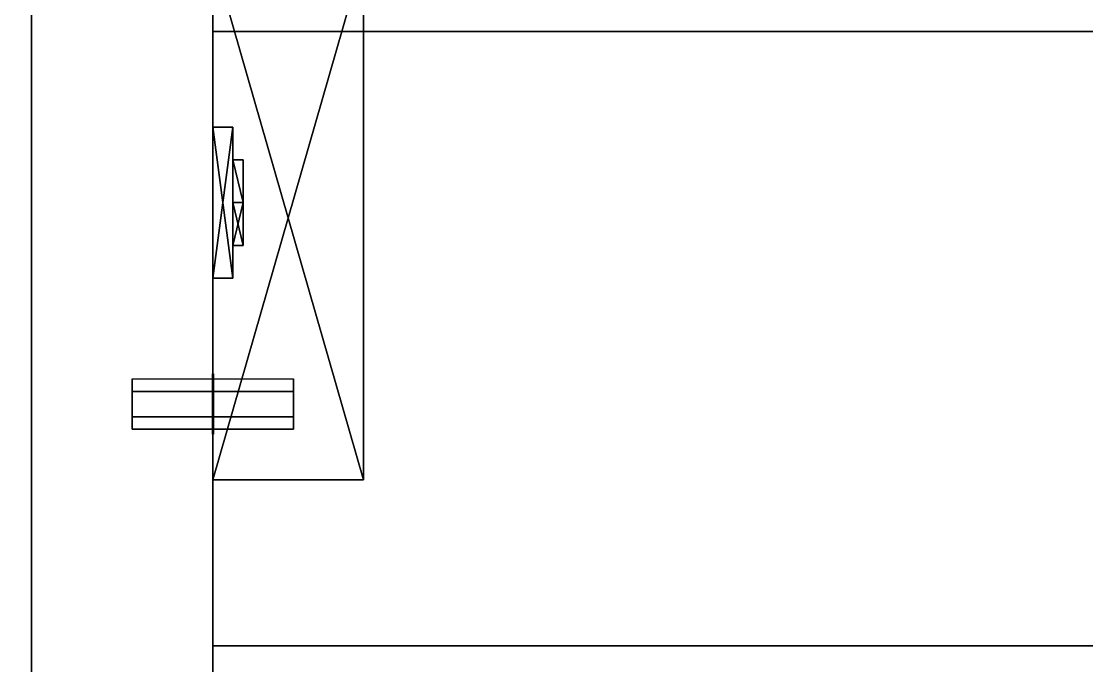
# Model space of a CAD drawing. Extents: x 0 to 4068, y -4475 to 0.
# Drawn here: x 2120 to 2225.6, y -4008 to -3944 of the extents above; entities that cross this region are included whole.
import ezdxf

# ---------------------------------------------------------------- set-up
doc = ezdxf.new("R2010")
doc.units = 0
for name, color, linetype in [('LAYER0', 7, 'CONTINUOUS'), ('LAYER108', 7, 'CONTINUOUS'), ('LAYER109', 7, 'CONTINUOUS'), ('LAYER112', 7, 'CONTINUOUS'), ('LAYER137', 7, 'CONTINUOUS'), ('LAYER140', 254, 'CONTINUOUS'), ('LAYER148', 253, 'CONTINUOUS'), ('LAYER150', 253, 'CONTINUOUS'), ('LAYER156', 7, 'CONTINUOUS'), ('LAYER264', 7, 'CONTINUOUS'), ('LAYER274', 7, 'CONTINUOUS'), ('LAYER276', 7, 'CONTINUOUS'), ('LAYER294', 7, 'CONTINUOUS'), ('LAYER297', 254, 'CONTINUOUS'), ('LAYER300', 253, 'CONTINUOUS'), ('LAYER302', 253, 'CONTINUOUS'), ('LAYER318', 7, 'CONTINUOUS'), ('LAYER354', 45, 'CONTINUOUS'), ('LAYER360', 45, 'CONTINUOUS')]:
    doc.layers.add(name, color=color, linetype=linetype)

msp = doc.modelspace()

# ---------------------------------------------------------------- linework, layer by layer
at = {"layer": 'LAYER0', "invisible_edges": 1}
for points in [[(4068, 0), (0, -4475), (0, 0), (4068, 0)], [(4068, -4475, 5), (0, 0, 5), (0, -4475, 5), (4068, -4475, 5)], [(0, 0, 5), (4068, -4475, 5), (4068, 0, 5), (0, 0, 5)], [(0, -4475), (4068, 0), (4068, -4475), (0, -4475)]]:
    msp.add_3dface(points, dxfattribs=at)
at = {"layer": 'LAYER108', "invisible_edges": 1}
for points in [[(3045, -4325, 2364), (2139, -3925, 2364), (2139, -4325, 2364), (3045, -4325, 2364)], [(2139, -3925, 2364), (3045, -4325, 2364), (3045, -3925, 2364), (2139, -3925, 2364)], [(2139, -4325, 2346), (2139, -3925, 2364), (2139, -3925, 2346), (2139, -4325, 2346)], [(2139, -3925, 2364), (2139, -4325, 2346), (2139, -4325, 2364), (2139, -3925, 2364)], [(3045, -3925, 2346), (2139, -4325, 2346), (2139, -3925, 2346), (3045, -3925, 2346)], [(2139, -4325, 2346), (3045, -3925, 2346), (3045, -4325, 2346), (2139, -4325, 2346)]]:
    msp.add_3dface(points, dxfattribs=at)
at = {"layer": 'LAYER109', "invisible_edges": 1}
for points in [[(2139, -4325, 1706), (3045, -3925, 1706), (3045, -4325, 1706), (2139, -4325, 1706)], [(3045, -3925, 1706), (2139, -4325, 1706), (2139, -3925, 1706), (3045, -3925, 1706)], [(2139, -4325, 1706), (2139, -3925, 1724), (2139, -3925, 1706), (2139, -4325, 1706)], [(2139, -3925, 1724), (2139, -4325, 1706), (2139, -4325, 1724), (2139, -3925, 1724)], [(2139, -3925, 1724), (3045, -4325, 1724), (3045, -3925, 1724), (2139, -3925, 1724)], [(3045, -4325, 1724), (2139, -3925, 1724), (2139, -4325, 1724), (3045, -4325, 1724)]]:
    msp.add_3dface(points, dxfattribs=at)
at = {"layer": 'LAYER112', "invisible_edges": 1}
for points in [[(2139, -4325, 1705), (2121, -3925, 1705), (2139, -3925, 1705), (2139, -4325, 1705)], [(2121, -3925, 1705), (2139, -4325, 1705), (2121, -4325, 1705), (2121, -3925, 1705)], [(2121, -4325, 2365), (2139, -3925, 2365), (2121, -3925, 2365), (2121, -4325, 2365)], [(2139, -3925, 2365), (2121, -4325, 2365), (2139, -4325, 2365), (2139, -3925, 2365)], [(2121, -3925, 1705), (2121, -4325, 2365), (2121, -3925, 2365), (2121, -3925, 1705)], [(2121, -4325, 2365), (2121, -3925, 1705), (2121, -4325, 1705), (2121, -4325, 2365)], [(2139, -4325, 1705), (2139, -3925, 2365), (2139, -4325, 2365), (2139, -4325, 1705)], [(2139, -3925, 2365), (2139, -4325, 1705), (2139, -3925, 1705), (2139, -3925, 2365)]]:
    msp.add_3dface(points, dxfattribs=at)
at = {"layer": 'LAYER137', "invisible_edges": 1}
for points in [[(2139, -4300.4, 2026), (3045, -3945, 2026), (3045, -4300.4, 2026), (2139, -4300.4, 2026)], [(3045, -3945, 2026), (2139, -4300.4, 2026), (2139, -3945, 2026), (3045, -3945, 2026)], [(2139, -3945, 2044), (3045, -3945, 2026), (2139, -3945, 2026), (2139, -3945, 2044)], [(3045, -3945, 2026), (2139, -3945, 2044), (3045, -3945, 2044), (3045, -3945, 2026)], [(2139, -4300.4, 2026), (2139, -3945, 2044), (2139, -3945, 2026), (2139, -4300.4, 2026)], [(2139, -3945, 2044), (2139, -4300.4, 2026), (2139, -4300.4, 2044), (2139, -3945, 2044)], [(2139, -3945, 2044), (3045, -4300.4, 2044), (3045, -3945, 2044), (2139, -3945, 2044)], [(3045, -4300.4, 2044), (2139, -3945, 2044), (2139, -4300.4, 2044), (3045, -4300.4, 2044)]]:
    msp.add_3dface(points, dxfattribs=at)
at = {"layer": 'LAYER140'}
for points in [[(2138.95, -3985, 2023.5), (2138.95, -3979, 2023.5), (2138.95, -3980.5, 2026.098), (2138.95, -3983.5, 2026.098)], [(2138.95, -3985, 2023.5), (2138.95, -3979, 2023.5), (2138.95, -3980.5, 2020.902), (2138.95, -3983.5, 2020.902)], [(2139.05, -3985, 2023.5), (2139.05, -3979, 2023.5), (2139.05, -3980.5, 2026.098), (2139.05, -3983.5, 2026.098)], [(2139.05, -3985, 2023.5), (2139.05, -3979, 2023.5), (2139.05, -3980.5, 2020.902), (2139.05, -3983.5, 2020.902)], [(2131, -3979.5, 2023.5), (2131, -3984.5, 2023.5), (2131, -3983.25, 2025.665), (2131, -3980.75, 2025.665)], [(2131, -3979.5, 2023.5), (2131, -3980.75, 2021.335), (2131, -3983.25, 2021.335), (2131, -3984.5, 2023.5)], [(2147, -3979.5, 2023.5), (2147, -3984.5, 2023.5), (2147, -3983.25, 2025.665), (2147, -3980.75, 2025.665)], [(2147, -3979.5, 2023.5), (2147, -3980.75, 2021.335), (2147, -3983.25, 2021.335), (2147, -3984.5, 2023.5)]]:
    msp.add_3dface(points, dxfattribs=at)
at = {"layer": 'LAYER148'}
for points in [[(2139, -3937.5, 1801.217), (2153.921, -3937.5, 1801.217), (2139, -3989.5, 1801.217), (2139, -3937.5, 1801.217)], [(2139, -3989.5, 1801.217), (2153.921, -3937.5, 1801.217), (2153.921, -3989.5, 1801.217), (2139, -3989.5, 1801.217)], [(2139, -3989.5, 1814.783), (2153.921, -3989.5, 1814.783), (2139, -3937.5, 1814.783), (2139, -3989.5, 1814.783)], [(2139, -3937.5, 1814.783), (2153.921, -3989.5, 1814.783), (2153.921, -3937.5, 1814.783), (2139, -3937.5, 1814.783)], [(2153.921, -3937.5, 1801.217), (2153.921, -3937.5, 1814.783), (2153.921, -3989.5, 1801.217), (2153.921, -3937.5, 1801.217)], [(2153.921, -3989.5, 1801.217), (2153.921, -3937.5, 1814.783), (2153.921, -3989.5, 1814.783), (2153.921, -3989.5, 1801.217)], [(2140.99, -3954.5, 1834), (2139, -3954.5, 1834), (2139, -3969.5, 1834), (2140.99, -3954.5, 1834)], [(2140.99, -3954.5, 1834), (2139, -3969.5, 1834), (2140.99, -3969.5, 1834), (2140.99, -3954.5, 1834)], [(2140.99, -3969.5, 1782), (2139, -3969.5, 1782), (2139, -3954.5, 1782), (2140.99, -3969.5, 1782)], [(2140.99, -3969.5, 1782), (2139, -3954.5, 1782), (2140.99, -3954.5, 1782), (2140.99, -3969.5, 1782)], [(2139, -3954.5, 1782), (2139, -3954.5, 1834), (2140.99, -3954.5, 1834), (2139, -3954.5, 1782)], [(2139, -3954.5, 1782), (2140.99, -3954.5, 1834), (2140.99, -3954.5, 1782), (2139, -3954.5, 1782)], [(2140.99, -3954.5, 1782), (2140.99, -3954.5, 1834), (2140.99, -3969.5, 1834), (2140.99, -3954.5, 1782)], [(2140.99, -3954.5, 1782), (2140.99, -3969.5, 1834), (2140.99, -3969.5, 1782), (2140.99, -3954.5, 1782)], [(2141.984, -3957.757, 1826.087), (2141.984, -3962, 1821.291), (2140.99, -3957.757, 1826.087), (2141.984, -3957.757, 1826.087)], [(2140.99, -3957.757, 1826.087), (2141.984, -3962, 1821.291), (2140.99, -3962, 1821.291), (2140.99, -3957.757, 1826.087)], [(2140.99, -3962, 1830.883), (2140.99, -3962, 1821.291), (2140.99, -3957.757, 1826.087), (2140.99, -3962, 1830.883)], [(2140.99, -3962, 1830.883), (2141.984, -3962, 1830.883), (2140.99, -3957.757, 1826.087), (2140.99, -3962, 1830.883)], [(2140.99, -3957.757, 1826.087), (2141.984, -3962, 1830.883), (2141.984, -3957.757, 1826.087), (2140.99, -3957.757, 1826.087)], [(2141.984, -3957.757, 1789.913), (2141.984, -3962, 1785.117), (2140.99, -3957.757, 1789.913), (2141.984, -3957.757, 1789.913)], [(2140.99, -3957.757, 1789.913), (2141.984, -3962, 1785.117), (2140.99, -3962, 1785.117), (2140.99, -3957.757, 1789.913)], [(2140.99, -3962, 1794.709), (2140.99, -3962, 1785.117), (2140.99, -3957.757, 1789.913), (2140.99, -3962, 1794.709)], [(2140.99, -3962, 1794.709), (2141.984, -3962, 1794.709), (2140.99, -3957.757, 1789.913), (2140.99, -3962, 1794.709)], [(2140.99, -3957.757, 1789.913), (2141.984, -3962, 1794.709), (2141.984, -3957.757, 1789.913), (2140.99, -3957.757, 1789.913)], [(2141.984, -3962, 1830.883), (2141.984, -3966.243, 1826.087), (2141.984, -3957.757, 1826.087), (2141.984, -3962, 1830.883)], [(2141.984, -3957.757, 1826.087), (2141.984, -3966.243, 1826.087), (2141.984, -3962, 1821.291), (2141.984, -3957.757, 1826.087)], [(2141.984, -3962, 1794.709), (2141.984, -3966.243, 1789.913), (2141.984, -3957.757, 1789.913), (2141.984, -3962, 1794.709)], [(2141.984, -3957.757, 1789.913), (2141.984, -3966.243, 1789.913), (2141.984, -3962, 1785.117), (2141.984, -3957.757, 1789.913)], [(2141.984, -3962, 1821.291), (2141.984, -3966.243, 1826.087), (2140.99, -3962, 1821.291), (2141.984, -3962, 1821.291)], [(2140.99, -3962, 1821.291), (2141.984, -3966.243, 1826.087), (2140.99, -3966.243, 1826.087), (2140.99, -3962, 1821.291)], [(2141.984, -3966.243, 1826.087), (2141.984, -3962, 1830.883), (2140.99, -3966.243, 1826.087), (2141.984, -3966.243, 1826.087)], [(2140.99, -3966.243, 1826.087), (2141.984, -3962, 1830.883), (2140.99, -3962, 1830.883), (2140.99, -3966.243, 1826.087)], [(2140.99, -3962, 1830.883), (2140.99, -3966.243, 1826.087), (2140.99, -3962, 1821.291), (2140.99, -3962, 1830.883)], [(2141.984, -3962, 1785.117), (2141.984, -3966.243, 1789.913), (2140.99, -3962, 1785.117), (2141.984, -3962, 1785.117)], [(2140.99, -3962, 1785.117), (2141.984, -3966.243, 1789.913), (2140.99, -3966.243, 1789.913), (2140.99, -3962, 1785.117)], [(2141.984, -3966.243, 1789.913), (2141.984, -3962, 1794.709), (2140.99, -3966.243, 1789.913), (2141.984, -3966.243, 1789.913)], [(2140.99, -3966.243, 1789.913), (2141.984, -3962, 1794.709), (2140.99, -3962, 1794.709), (2140.99, -3966.243, 1789.913)], [(2140.99, -3962, 1794.709), (2140.99, -3966.243, 1789.913), (2140.99, -3962, 1785.117), (2140.99, -3962, 1794.709)], [(2140.99, -3969.5, 1834), (2139, -3969.5, 1834), (2139, -3969.5, 1782), (2140.99, -3969.5, 1834)], [(2140.99, -3969.5, 1834), (2139, -3969.5, 1782), (2140.99, -3969.5, 1782), (2140.99, -3969.5, 1834)], [(2139, -3989.5, 1801.217), (2153.921, -3989.5, 1801.217), (2139, -3989.5, 1814.783), (2139, -3989.5, 1801.217)], [(2139, -3989.5, 1814.783), (2153.921, -3989.5, 1801.217), (2153.921, -3989.5, 1814.783), (2139, -3989.5, 1814.783)]]:
    msp.add_3dface(points, dxfattribs=at)
at = {"layer": 'LAYER150'}
for points in [[(2139, -3937.5, 2255.217), (2153.921, -3937.5, 2255.217), (2139, -3989.5, 2255.217), (2139, -3937.5, 2255.217)], [(2139, -3989.5, 2255.217), (2153.921, -3937.5, 2255.217), (2153.921, -3989.5, 2255.217), (2139, -3989.5, 2255.217)], [(2139, -3989.5, 2268.783), (2153.921, -3989.5, 2268.783), (2139, -3937.5, 2268.783), (2139, -3989.5, 2268.783)], [(2139, -3937.5, 2268.783), (2153.921, -3989.5, 2268.783), (2153.921, -3937.5, 2268.783), (2139, -3937.5, 2268.783)], [(2153.921, -3937.5, 2255.217), (2153.921, -3937.5, 2268.783), (2153.921, -3989.5, 2255.217), (2153.921, -3937.5, 2255.217)], [(2153.921, -3989.5, 2255.217), (2153.921, -3937.5, 2268.783), (2153.921, -3989.5, 2268.783), (2153.921, -3989.5, 2255.217)], [(2140.99, -3954.5, 2288), (2139, -3954.5, 2288), (2139, -3969.5, 2288), (2140.99, -3954.5, 2288)], [(2140.99, -3954.5, 2288), (2139, -3969.5, 2288), (2140.99, -3969.5, 2288), (2140.99, -3954.5, 2288)], [(2140.99, -3969.5, 2236), (2139, -3969.5, 2236), (2139, -3954.5, 2236), (2140.99, -3969.5, 2236)], [(2140.99, -3969.5, 2236), (2139, -3954.5, 2236), (2140.99, -3954.5, 2236), (2140.99, -3969.5, 2236)], [(2139, -3954.5, 2236), (2139, -3954.5, 2288), (2140.99, -3954.5, 2288), (2139, -3954.5, 2236)], [(2139, -3954.5, 2236), (2140.99, -3954.5, 2288), (2140.99, -3954.5, 2236), (2139, -3954.5, 2236)], [(2140.99, -3954.5, 2236), (2140.99, -3954.5, 2288), (2140.99, -3969.5, 2288), (2140.99, -3954.5, 2236)], [(2140.99, -3954.5, 2236), (2140.99, -3969.5, 2288), (2140.99, -3969.5, 2236), (2140.99, -3954.5, 2236)], [(2141.984, -3957.757, 2280.087), (2141.984, -3962, 2275.291), (2140.99, -3957.757, 2280.087), (2141.984, -3957.757, 2280.087)], [(2140.99, -3957.757, 2280.087), (2141.984, -3962, 2275.291), (2140.99, -3962, 2275.291), (2140.99, -3957.757, 2280.087)], [(2140.99, -3962, 2284.883), (2140.99, -3962, 2275.291), (2140.99, -3957.757, 2280.087), (2140.99, -3962, 2284.883)], [(2140.99, -3962, 2284.883), (2141.984, -3962, 2284.883), (2140.99, -3957.757, 2280.087), (2140.99, -3962, 2284.883)], [(2140.99, -3957.757, 2280.087), (2141.984, -3962, 2284.883), (2141.984, -3957.757, 2280.087), (2140.99, -3957.757, 2280.087)], [(2141.984, -3957.757, 2243.913), (2141.984, -3962, 2239.117), (2140.99, -3957.757, 2243.913), (2141.984, -3957.757, 2243.913)], [(2140.99, -3957.757, 2243.913), (2141.984, -3962, 2239.117), (2140.99, -3962, 2239.117), (2140.99, -3957.757, 2243.913)], [(2140.99, -3962, 2248.709), (2140.99, -3962, 2239.117), (2140.99, -3957.757, 2243.913), (2140.99, -3962, 2248.709)], [(2140.99, -3962, 2248.709), (2141.984, -3962, 2248.709), (2140.99, -3957.757, 2243.913), (2140.99, -3962, 2248.709)], [(2140.99, -3957.757, 2243.913), (2141.984, -3962, 2248.709), (2141.984, -3957.757, 2243.913), (2140.99, -3957.757, 2243.913)], [(2141.984, -3962, 2284.883), (2141.984, -3966.243, 2280.087), (2141.984, -3957.757, 2280.087), (2141.984, -3962, 2284.883)], [(2141.984, -3957.757, 2280.087), (2141.984, -3966.243, 2280.087), (2141.984, -3962, 2275.291), (2141.984, -3957.757, 2280.087)], [(2141.984, -3962, 2248.709), (2141.984, -3966.243, 2243.913), (2141.984, -3957.757, 2243.913), (2141.984, -3962, 2248.709)], [(2141.984, -3957.757, 2243.913), (2141.984, -3966.243, 2243.913), (2141.984, -3962, 2239.117), (2141.984, -3957.757, 2243.913)], [(2141.984, -3962, 2275.291), (2141.984, -3966.243, 2280.087), (2140.99, -3962, 2275.291), (2141.984, -3962, 2275.291)], [(2140.99, -3962, 2275.291), (2141.984, -3966.243, 2280.087), (2140.99, -3966.243, 2280.087), (2140.99, -3962, 2275.291)], [(2141.984, -3966.243, 2280.087), (2141.984, -3962, 2284.883), (2140.99, -3966.243, 2280.087), (2141.984, -3966.243, 2280.087)], [(2140.99, -3966.243, 2280.087), (2141.984, -3962, 2284.883), (2140.99, -3962, 2284.883), (2140.99, -3966.243, 2280.087)], [(2140.99, -3962, 2284.883), (2140.99, -3966.243, 2280.087), (2140.99, -3962, 2275.291), (2140.99, -3962, 2284.883)], [(2141.984, -3962, 2239.117), (2141.984, -3966.243, 2243.913), (2140.99, -3962, 2239.117), (2141.984, -3962, 2239.117)], [(2140.99, -3962, 2239.117), (2141.984, -3966.243, 2243.913), (2140.99, -3966.243, 2243.913), (2140.99, -3962, 2239.117)], [(2141.984, -3966.243, 2243.913), (2141.984, -3962, 2248.709), (2140.99, -3966.243, 2243.913), (2141.984, -3966.243, 2243.913)], [(2140.99, -3966.243, 2243.913), (2141.984, -3962, 2248.709), (2140.99, -3962, 2248.709), (2140.99, -3966.243, 2243.913)], [(2140.99, -3962, 2248.709), (2140.99, -3966.243, 2243.913), (2140.99, -3962, 2239.117), (2140.99, -3962, 2248.709)], [(2140.99, -3969.5, 2288), (2139, -3969.5, 2288), (2139, -3969.5, 2236), (2140.99, -3969.5, 2288)], [(2140.99, -3969.5, 2288), (2139, -3969.5, 2236), (2140.99, -3969.5, 2236), (2140.99, -3969.5, 2288)], [(2139, -3989.5, 2255.217), (2153.921, -3989.5, 2255.217), (2139, -3989.5, 2268.783), (2139, -3989.5, 2255.217)], [(2139, -3989.5, 2268.783), (2153.921, -3989.5, 2255.217), (2153.921, -3989.5, 2268.783), (2139, -3989.5, 2268.783)]]:
    msp.add_3dface(points, dxfattribs=at)
at = {"layer": 'LAYER156', "invisible_edges": 1}
for points in [[(2121, -4325, 1705), (2103, -3925, 1705), (2121, -3925, 1705), (2121, -4325, 1705)], [(2103, -3925, 1705), (2121, -4325, 1705), (2103, -4325, 1705), (2103, -3925, 1705)], [(2103, -4325, 2365), (2121, -3925, 2365), (2103, -3925, 2365), (2103, -4325, 2365)], [(2121, -3925, 2365), (2103, -4325, 2365), (2121, -4325, 2365), (2121, -3925, 2365)], [(2121, -3925, 2365), (2121, -4325, 1705), (2121, -3925, 1705), (2121, -3925, 2365)], [(2121, -4325, 1705), (2121, -3925, 2365), (2121, -4325, 2365), (2121, -4325, 1705)]]:
    msp.add_3dface(points, dxfattribs=at)
at = {"layer": 'LAYER264', "invisible_edges": 1}
for points in [[(2139, -4325, 156), (3045, -3925, 156), (3045, -4325, 156), (2139, -4325, 156)], [(3045, -3925, 156), (2139, -4325, 156), (2139, -3925, 156), (3045, -3925, 156)], [(2139, -4325, 156), (2139, -3925, 174), (2139, -3925, 156), (2139, -4325, 156)], [(2139, -3925, 174), (2139, -4325, 156), (2139, -4325, 174), (2139, -3925, 174)], [(2139, -3925, 174), (3045, -4325, 174), (3045, -3925, 174), (2139, -3925, 174)], [(3045, -4325, 174), (2139, -3925, 174), (2139, -4325, 174), (3045, -4325, 174)]]:
    msp.add_3dface(points, dxfattribs=at)
at = {"layer": 'LAYER274', "invisible_edges": 1}
for points in [[(2139, -4325, 155), (2121, -3925, 155), (2139, -3925, 155), (2139, -4325, 155)], [(2121, -3925, 155), (2139, -4325, 155), (2121, -4325, 155), (2121, -3925, 155)], [(2121, -4325, 880), (2139, -3925, 880), (2121, -3925, 880), (2121, -4325, 880)], [(2139, -3925, 880), (2121, -4325, 880), (2139, -4325, 880), (2139, -3925, 880)], [(2121, -3925, 155), (2121, -4325, 880), (2121, -3925, 880), (2121, -3925, 155)], [(2121, -4325, 880), (2121, -3925, 155), (2121, -4325, 155), (2121, -4325, 880)], [(2139, -4325, 155), (2139, -3925, 880), (2139, -4325, 880), (2139, -4325, 155)], [(2139, -3925, 880), (2139, -4325, 155), (2139, -3925, 155), (2139, -3925, 880)]]:
    msp.add_3dface(points, dxfattribs=at)
at = {"layer": 'LAYER276', "invisible_edges": 1}
for points in [[(2139, -4006, 861.5), (3045, -3926, 861.5), (3045, -4006, 861.5), (2139, -4006, 861.5)], [(3045, -3926, 861.5), (2139, -4006, 861.5), (2139, -3926, 861.5), (3045, -3926, 861.5)], [(2139, -4006, 861.5), (2139, -3926, 879.5), (2139, -3926, 861.5), (2139, -4006, 861.5)], [(2139, -3926, 879.5), (2139, -4006, 861.5), (2139, -4006, 879.5), (2139, -3926, 879.5)], [(2139, -3926, 879.5), (3045, -4006, 879.5), (3045, -3926, 879.5), (2139, -3926, 879.5)], [(3045, -4006, 879.5), (2139, -3926, 879.5), (2139, -4006, 879.5), (3045, -4006, 879.5)], [(3045, -4006, 879.5), (2139, -4006, 861.5), (3045, -4006, 861.5), (3045, -4006, 879.5)], [(2139, -4006, 861.5), (3045, -4006, 879.5), (2139, -4006, 879.5), (2139, -4006, 861.5)]]:
    msp.add_3dface(points, dxfattribs=at)
at = {"layer": 'LAYER294', "invisible_edges": 1}
for points in [[(2139, -4300.4, 508.5), (3045, -3945, 508.5), (3045, -4300.4, 508.5), (2139, -4300.4, 508.5)], [(3045, -3945, 508.5), (2139, -4300.4, 508.5), (2139, -3945, 508.5), (3045, -3945, 508.5)], [(2139, -3945, 526.5), (3045, -3945, 508.5), (2139, -3945, 508.5), (2139, -3945, 526.5)], [(3045, -3945, 508.5), (2139, -3945, 526.5), (3045, -3945, 526.5), (3045, -3945, 508.5)], [(2139, -4300.4, 508.5), (2139, -3945, 526.5), (2139, -3945, 508.5), (2139, -4300.4, 508.5)], [(2139, -3945, 526.5), (2139, -4300.4, 508.5), (2139, -4300.4, 526.5), (2139, -3945, 526.5)], [(2139, -3945, 526.5), (3045, -4300.4, 526.5), (3045, -3945, 526.5), (2139, -3945, 526.5)], [(3045, -4300.4, 526.5), (2139, -3945, 526.5), (2139, -4300.4, 526.5), (3045, -4300.4, 526.5)]]:
    msp.add_3dface(points, dxfattribs=at)
at = {"layer": 'LAYER297'}
for points in [[(2138.95, -3985, 506), (2138.95, -3979, 506), (2138.95, -3980.5, 508.598), (2138.95, -3983.5, 508.598)], [(2138.95, -3985, 506), (2138.95, -3979, 506), (2138.95, -3980.5, 503.402), (2138.95, -3983.5, 503.402)], [(2139.05, -3985, 506), (2139.05, -3979, 506), (2139.05, -3980.5, 508.598), (2139.05, -3983.5, 508.598)], [(2139.05, -3985, 506), (2139.05, -3979, 506), (2139.05, -3980.5, 503.402), (2139.05, -3983.5, 503.402)], [(2131, -3979.5, 506), (2131, -3984.5, 506), (2131, -3983.25, 508.165), (2131, -3980.75, 508.165)], [(2131, -3979.5, 506), (2131, -3980.75, 503.835), (2131, -3983.25, 503.835), (2131, -3984.5, 506)], [(2147, -3979.5, 506), (2147, -3984.5, 506), (2147, -3983.25, 508.165), (2147, -3980.75, 508.165)], [(2147, -3979.5, 506), (2147, -3980.75, 503.835), (2147, -3983.25, 503.835), (2147, -3984.5, 506)]]:
    msp.add_3dface(points, dxfattribs=at)
at = {"layer": 'LAYER300'}
for points in [[(2139, -3937.5, 251.217), (2153.921, -3937.5, 251.217), (2139, -3989.5, 251.217), (2139, -3937.5, 251.217)], [(2139, -3989.5, 251.217), (2153.921, -3937.5, 251.217), (2153.921, -3989.5, 251.217), (2139, -3989.5, 251.217)], [(2139, -3989.5, 264.783), (2153.921, -3989.5, 264.783), (2139, -3937.5, 264.783), (2139, -3989.5, 264.783)], [(2139, -3937.5, 264.783), (2153.921, -3989.5, 264.783), (2153.921, -3937.5, 264.783), (2139, -3937.5, 264.783)], [(2153.921, -3937.5, 251.217), (2153.921, -3937.5, 264.783), (2153.921, -3989.5, 251.217), (2153.921, -3937.5, 251.217)], [(2153.921, -3989.5, 251.217), (2153.921, -3937.5, 264.783), (2153.921, -3989.5, 264.783), (2153.921, -3989.5, 251.217)], [(2140.99, -3954.5, 284), (2139, -3954.5, 284), (2139, -3969.5, 284), (2140.99, -3954.5, 284)], [(2140.99, -3954.5, 284), (2139, -3969.5, 284), (2140.99, -3969.5, 284), (2140.99, -3954.5, 284)], [(2140.99, -3969.5, 232), (2139, -3969.5, 232), (2139, -3954.5, 232), (2140.99, -3969.5, 232)], [(2140.99, -3969.5, 232), (2139, -3954.5, 232), (2140.99, -3954.5, 232), (2140.99, -3969.5, 232)], [(2139, -3954.5, 232), (2139, -3954.5, 284), (2140.99, -3954.5, 284), (2139, -3954.5, 232)], [(2139, -3954.5, 232), (2140.99, -3954.5, 284), (2140.99, -3954.5, 232), (2139, -3954.5, 232)], [(2140.99, -3954.5, 232), (2140.99, -3954.5, 284), (2140.99, -3969.5, 284), (2140.99, -3954.5, 232)], [(2140.99, -3954.5, 232), (2140.99, -3969.5, 284), (2140.99, -3969.5, 232), (2140.99, -3954.5, 232)], [(2141.984, -3957.757, 276.087), (2141.984, -3962, 271.291), (2140.99, -3957.757, 276.087), (2141.984, -3957.757, 276.087)], [(2140.99, -3957.757, 276.087), (2141.984, -3962, 271.291), (2140.99, -3962, 271.291), (2140.99, -3957.757, 276.087)], [(2140.99, -3962, 280.883), (2140.99, -3962, 271.291), (2140.99, -3957.757, 276.087), (2140.99, -3962, 280.883)], [(2140.99, -3962, 280.883), (2141.984, -3962, 280.883), (2140.99, -3957.757, 276.087), (2140.99, -3962, 280.883)], [(2140.99, -3957.757, 276.087), (2141.984, -3962, 280.883), (2141.984, -3957.757, 276.087), (2140.99, -3957.757, 276.087)], [(2141.984, -3957.757, 239.913), (2141.984, -3962, 235.117), (2140.99, -3957.757, 239.913), (2141.984, -3957.757, 239.913)], [(2140.99, -3957.757, 239.913), (2141.984, -3962, 235.117), (2140.99, -3962, 235.117), (2140.99, -3957.757, 239.913)], [(2140.99, -3962, 244.709), (2140.99, -3962, 235.117), (2140.99, -3957.757, 239.913), (2140.99, -3962, 244.709)], [(2140.99, -3962, 244.709), (2141.984, -3962, 244.709), (2140.99, -3957.757, 239.913), (2140.99, -3962, 244.709)], [(2140.99, -3957.757, 239.913), (2141.984, -3962, 244.709), (2141.984, -3957.757, 239.913), (2140.99, -3957.757, 239.913)], [(2141.984, -3962, 280.883), (2141.984, -3966.243, 276.087), (2141.984, -3957.757, 276.087), (2141.984, -3962, 280.883)], [(2141.984, -3957.757, 276.087), (2141.984, -3966.243, 276.087), (2141.984, -3962, 271.291), (2141.984, -3957.757, 276.087)], [(2141.984, -3962, 244.709), (2141.984, -3966.243, 239.913), (2141.984, -3957.757, 239.913), (2141.984, -3962, 244.709)], [(2141.984, -3957.757, 239.913), (2141.984, -3966.243, 239.913), (2141.984, -3962, 235.117), (2141.984, -3957.757, 239.913)], [(2141.984, -3962, 271.291), (2141.984, -3966.243, 276.087), (2140.99, -3962, 271.291), (2141.984, -3962, 271.291)], [(2140.99, -3962, 271.291), (2141.984, -3966.243, 276.087), (2140.99, -3966.243, 276.087), (2140.99, -3962, 271.291)], [(2141.984, -3966.243, 276.087), (2141.984, -3962, 280.883), (2140.99, -3966.243, 276.087), (2141.984, -3966.243, 276.087)], [(2140.99, -3966.243, 276.087), (2141.984, -3962, 280.883), (2140.99, -3962, 280.883), (2140.99, -3966.243, 276.087)], [(2140.99, -3962, 280.883), (2140.99, -3966.243, 276.087), (2140.99, -3962, 271.291), (2140.99, -3962, 280.883)], [(2141.984, -3962, 235.117), (2141.984, -3966.243, 239.913), (2140.99, -3962, 235.117), (2141.984, -3962, 235.117)], [(2140.99, -3962, 235.117), (2141.984, -3966.243, 239.913), (2140.99, -3966.243, 239.913), (2140.99, -3962, 235.117)], [(2141.984, -3966.243, 239.913), (2141.984, -3962, 244.709), (2140.99, -3966.243, 239.913), (2141.984, -3966.243, 239.913)], [(2140.99, -3966.243, 239.913), (2141.984, -3962, 244.709), (2140.99, -3962, 244.709), (2140.99, -3966.243, 239.913)], [(2140.99, -3962, 244.709), (2140.99, -3966.243, 239.913), (2140.99, -3962, 235.117), (2140.99, -3962, 244.709)], [(2140.99, -3969.5, 284), (2139, -3969.5, 284), (2139, -3969.5, 232), (2140.99, -3969.5, 284)], [(2140.99, -3969.5, 284), (2139, -3969.5, 232), (2140.99, -3969.5, 232), (2140.99, -3969.5, 284)], [(2139, -3989.5, 251.217), (2153.921, -3989.5, 251.217), (2139, -3989.5, 264.783), (2139, -3989.5, 251.217)], [(2139, -3989.5, 264.783), (2153.921, -3989.5, 251.217), (2153.921, -3989.5, 264.783), (2139, -3989.5, 264.783)]]:
    msp.add_3dface(points, dxfattribs=at)
at = {"layer": 'LAYER302'}
for points in [[(2139, -3937.5, 770.217), (2153.921, -3937.5, 770.217), (2139, -3989.5, 770.217), (2139, -3937.5, 770.217)], [(2139, -3989.5, 770.217), (2153.921, -3937.5, 770.217), (2153.921, -3989.5, 770.217), (2139, -3989.5, 770.217)], [(2139, -3989.5, 783.783), (2153.921, -3989.5, 783.783), (2139, -3937.5, 783.783), (2139, -3989.5, 783.783)], [(2139, -3937.5, 783.783), (2153.921, -3989.5, 783.783), (2153.921, -3937.5, 783.783), (2139, -3937.5, 783.783)], [(2153.921, -3937.5, 770.217), (2153.921, -3937.5, 783.783), (2153.921, -3989.5, 770.217), (2153.921, -3937.5, 770.217)], [(2153.921, -3989.5, 770.217), (2153.921, -3937.5, 783.783), (2153.921, -3989.5, 783.783), (2153.921, -3989.5, 770.217)], [(2140.99, -3954.5, 803), (2139, -3954.5, 803), (2139, -3969.5, 803), (2140.99, -3954.5, 803)], [(2140.99, -3954.5, 803), (2139, -3969.5, 803), (2140.99, -3969.5, 803), (2140.99, -3954.5, 803)], [(2140.99, -3969.5, 751), (2139, -3969.5, 751), (2139, -3954.5, 751), (2140.99, -3969.5, 751)], [(2140.99, -3969.5, 751), (2139, -3954.5, 751), (2140.99, -3954.5, 751), (2140.99, -3969.5, 751)], [(2139, -3954.5, 751), (2139, -3954.5, 803), (2140.99, -3954.5, 803), (2139, -3954.5, 751)], [(2139, -3954.5, 751), (2140.99, -3954.5, 803), (2140.99, -3954.5, 751), (2139, -3954.5, 751)], [(2140.99, -3954.5, 751), (2140.99, -3954.5, 803), (2140.99, -3969.5, 803), (2140.99, -3954.5, 751)], [(2140.99, -3954.5, 751), (2140.99, -3969.5, 803), (2140.99, -3969.5, 751), (2140.99, -3954.5, 751)], [(2141.984, -3957.757, 795.087), (2141.984, -3962, 790.291), (2140.99, -3957.757, 795.087), (2141.984, -3957.757, 795.087)], [(2140.99, -3957.757, 795.087), (2141.984, -3962, 790.291), (2140.99, -3962, 790.291), (2140.99, -3957.757, 795.087)], [(2140.99, -3962, 799.883), (2140.99, -3962, 790.291), (2140.99, -3957.757, 795.087), (2140.99, -3962, 799.883)], [(2140.99, -3962, 799.883), (2141.984, -3962, 799.883), (2140.99, -3957.757, 795.087), (2140.99, -3962, 799.883)], [(2140.99, -3957.757, 795.087), (2141.984, -3962, 799.883), (2141.984, -3957.757, 795.087), (2140.99, -3957.757, 795.087)], [(2141.984, -3957.757, 758.913), (2141.984, -3962, 754.117), (2140.99, -3957.757, 758.913), (2141.984, -3957.757, 758.913)], [(2140.99, -3957.757, 758.913), (2141.984, -3962, 754.117), (2140.99, -3962, 754.117), (2140.99, -3957.757, 758.913)], [(2140.99, -3962, 763.709), (2140.99, -3962, 754.117), (2140.99, -3957.757, 758.913), (2140.99, -3962, 763.709)], [(2140.99, -3962, 763.709), (2141.984, -3962, 763.709), (2140.99, -3957.757, 758.913), (2140.99, -3962, 763.709)], [(2140.99, -3957.757, 758.913), (2141.984, -3962, 763.709), (2141.984, -3957.757, 758.913), (2140.99, -3957.757, 758.913)], [(2141.984, -3962, 799.883), (2141.984, -3966.243, 795.087), (2141.984, -3957.757, 795.087), (2141.984, -3962, 799.883)], [(2141.984, -3957.757, 795.087), (2141.984, -3966.243, 795.087), (2141.984, -3962, 790.291), (2141.984, -3957.757, 795.087)], [(2141.984, -3962, 763.709), (2141.984, -3966.243, 758.913), (2141.984, -3957.757, 758.913), (2141.984, -3962, 763.709)], [(2141.984, -3957.757, 758.913), (2141.984, -3966.243, 758.913), (2141.984, -3962, 754.117), (2141.984, -3957.757, 758.913)], [(2141.984, -3962, 790.291), (2141.984, -3966.243, 795.087), (2140.99, -3962, 790.291), (2141.984, -3962, 790.291)], [(2140.99, -3962, 790.291), (2141.984, -3966.243, 795.087), (2140.99, -3966.243, 795.087), (2140.99, -3962, 790.291)], [(2141.984, -3966.243, 795.087), (2141.984, -3962, 799.883), (2140.99, -3966.243, 795.087), (2141.984, -3966.243, 795.087)], [(2140.99, -3966.243, 795.087), (2141.984, -3962, 799.883), (2140.99, -3962, 799.883), (2140.99, -3966.243, 795.087)], [(2140.99, -3962, 799.883), (2140.99, -3966.243, 795.087), (2140.99, -3962, 790.291), (2140.99, -3962, 799.883)], [(2141.984, -3962, 754.117), (2141.984, -3966.243, 758.913), (2140.99, -3962, 754.117), (2141.984, -3962, 754.117)], [(2140.99, -3962, 754.117), (2141.984, -3966.243, 758.913), (2140.99, -3966.243, 758.913), (2140.99, -3962, 754.117)], [(2141.984, -3966.243, 758.913), (2141.984, -3962, 763.709), (2140.99, -3966.243, 758.913), (2141.984, -3966.243, 758.913)], [(2140.99, -3966.243, 758.913), (2141.984, -3962, 763.709), (2140.99, -3962, 763.709), (2140.99, -3966.243, 758.913)], [(2140.99, -3962, 763.709), (2140.99, -3966.243, 758.913), (2140.99, -3962, 754.117), (2140.99, -3962, 763.709)], [(2140.99, -3969.5, 803), (2139, -3969.5, 803), (2139, -3969.5, 751), (2140.99, -3969.5, 803)], [(2140.99, -3969.5, 803), (2139, -3969.5, 751), (2140.99, -3969.5, 751), (2140.99, -3969.5, 803)], [(2139, -3989.5, 770.217), (2153.921, -3989.5, 770.217), (2139, -3989.5, 783.783), (2139, -3989.5, 770.217)], [(2139, -3989.5, 783.783), (2153.921, -3989.5, 770.217), (2153.921, -3989.5, 783.783), (2139, -3989.5, 783.783)]]:
    msp.add_3dface(points, dxfattribs=at)
at = {"layer": 'LAYER318', "invisible_edges": 1}
for points in [[(2121, -4325, 155), (2103, -3925, 155), (2121, -3925, 155), (2121, -4325, 155)], [(2103, -3925, 155), (2121, -4325, 155), (2103, -4325, 155), (2103, -3925, 155)], [(2103, -4325, 880), (2121, -3925, 880), (2103, -3925, 880), (2103, -4325, 880)], [(2121, -3925, 880), (2103, -4325, 880), (2121, -4325, 880), (2121, -3925, 880)], [(2121, -3925, 880), (2121, -4325, 155), (2121, -3925, 155), (2121, -3925, 880)], [(2121, -4325, 155), (2121, -3925, 880), (2121, -4325, 880), (2121, -4325, 155)]]:
    msp.add_3dface(points, dxfattribs=at)
at = {"layer": 'LAYER354', "invisible_edges": 1}
for points in [[(1176, -4325, 880), (3495, -3902, 880), (3495, -4325, 880), (1176, -4325, 880)], [(3495, -3902, 880), (1176, -4325, 880), (1176, -3902, 880), (3495, -3902, 880)], [(1176, -3902, 898), (3495, -4325, 898), (3495, -3902, 898), (1176, -3902, 898)], [(3495, -4325, 898), (1176, -3902, 898), (1176, -4325, 898), (3495, -4325, 898)]]:
    msp.add_3dface(points, dxfattribs=at)
at = {"layer": 'LAYER360', "invisible_edges": 1}
for points in [[(1176, -3902, 1705), (3495, -4325, 1705), (3495, -3902, 1705), (1176, -3902, 1705)], [(3495, -4325, 1705), (1176, -3902, 1705), (1176, -4325, 1705), (3495, -4325, 1705)], [(1176, -4325, 1687), (3495, -3902, 1687), (3495, -4325, 1687), (1176, -4325, 1687)], [(3495, -3902, 1687), (1176, -4325, 1687), (1176, -3902, 1687), (3495, -3902, 1687)]]:
    msp.add_3dface(points, dxfattribs=at)

# ---------------------------------------------------------------- meshes
at = {"layer": 'LAYER140'}
mesh = msp.add_polymesh((2, 6), dxfattribs=dict(at, n_close=True))
for k, corner in enumerate([(2139.05, -3979, 2023.5), (2139.05, -3980.5, 2026.098), (2139.05, -3983.5, 2026.098), (2139.05, -3985, 2023.5), (2139.05, -3983.5, 2020.902), (2139.05, -3980.5, 2020.902), (2138.95, -3979, 2023.5), (2138.95, -3980.5, 2026.098), (2138.95, -3983.5, 2026.098), (2138.95, -3985, 2023.5), (2138.95, -3983.5, 2020.902), (2138.95, -3980.5, 2020.902)]):
    mesh.set_mesh_vertex(divmod(k, 6), corner)
mesh = msp.add_polymesh((2, 6), dxfattribs=dict(at, n_close=True))
for k, corner in enumerate([(2147, -3979.5, 2023.5), (2147, -3980.75, 2025.665), (2147, -3983.25, 2025.665), (2147, -3984.5, 2023.5), (2147, -3983.25, 2021.335), (2147, -3980.75, 2021.335), (2131, -3979.5, 2023.5), (2131, -3980.75, 2025.665), (2131, -3983.25, 2025.665), (2131, -3984.5, 2023.5), (2131, -3983.25, 2021.335), (2131, -3980.75, 2021.335)]):
    mesh.set_mesh_vertex(divmod(k, 6), corner)
at = {"layer": 'LAYER297'}
mesh = msp.add_polymesh((2, 6), dxfattribs=dict(at, n_close=True))
for k, corner in enumerate([(2139.05, -3979, 506), (2139.05, -3980.5, 508.598), (2139.05, -3983.5, 508.598), (2139.05, -3985, 506), (2139.05, -3983.5, 503.402), (2139.05, -3980.5, 503.402), (2138.95, -3979, 506), (2138.95, -3980.5, 508.598), (2138.95, -3983.5, 508.598), (2138.95, -3985, 506), (2138.95, -3983.5, 503.402), (2138.95, -3980.5, 503.402)]):
    mesh.set_mesh_vertex(divmod(k, 6), corner)
mesh = msp.add_polymesh((2, 6), dxfattribs=dict(at, n_close=True))
for k, corner in enumerate([(2147, -3979.5, 506), (2147, -3980.75, 508.165), (2147, -3983.25, 508.165), (2147, -3984.5, 506), (2147, -3983.25, 503.835), (2147, -3980.75, 503.835), (2131, -3979.5, 506), (2131, -3980.75, 508.165), (2131, -3983.25, 508.165), (2131, -3984.5, 506), (2131, -3983.25, 503.835), (2131, -3980.75, 503.835)]):
    mesh.set_mesh_vertex(divmod(k, 6), corner)

doc.saveas('drawing.dxf')
